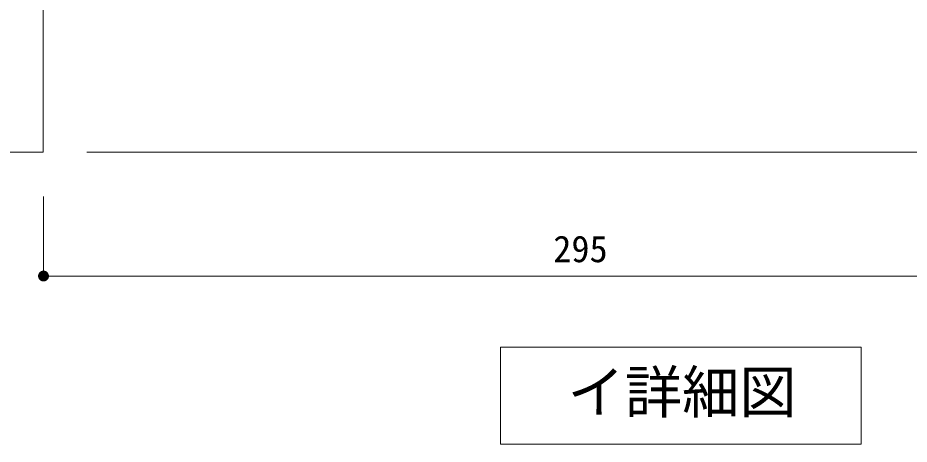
# Model space of a CAD drawing. Units: millimetres, scale not verified. Extents: x -4603 to 4686, y -14667 to 14758.
# Drawn here: x 4180.7 to 4425.9, y -7928 to -7810.6 of the extents above; entities that cross this region are included whole.
import ezdxf
from ezdxf.enums import TextEntityAlignment as Align

# ---------------------------------------------------------------- set-up
doc = ezdxf.new("R2010")
doc.units = ezdxf.units.MM
doc.header["$LTSCALE"] = 6.6
for name, color, linetype, lineweight in [('0-0_A-E01-仕上太線', 4, 'Continuous', 9), ('0-4_0', 7, 'Continuous', 9), ('0-8_A-B03-文字_書込_大', 7, 'Continuous', 9), ('1-0_0-A12-寸法_目地', 5, 'Continuous', 9)]:
    doc.layers.add(name, color=color, linetype=linetype, lineweight=lineweight)
doc.styles.add('ＭＳ ゴシック', font='')
doc.styles.get('ＭＳ ゴシック').set_extended_font_data('MS Gothic')

# ---------------------------------------------------------------- blocks, each defined once
blk = doc.blocks.new('_Dot')
at = {"layer": '0-4_0'}
blk.add_line((-25, 0), (-50, 0), dxfattribs=at)
for points in [[(0, 0), (-25, 0), (-24.8, 3.13)], [(0, 0), (-24.8, -3.13), (-25, 0)], [(0, 0), (-24.8, 3.13), (-24.21, 6.22)], [(0, 0), (-24.21, -6.22), (-24.8, -3.13)], [(0, 0), (-24.21, 6.22), (-23.24, 9.2)], [(0, 0), (-23.24, -9.2), (-24.21, -6.22)], [(0, 0), (-23.24, 9.2), (-21.91, 12.04)], [(0, 0), (-21.91, -12.04), (-23.24, -9.2)], [(0, 0), (-21.91, 12.04), (-20.23, 14.69)], [(0, 0), (-20.23, -14.69), (-21.91, -12.04)], [(0, 0), (-20.23, 14.69), (-18.22, 17.11)], [(0, 0), (-18.22, -17.11), (-20.23, -14.69)], [(0, 0), (-18.22, 17.11), (-15.94, 19.26)], [(0, 0), (-15.94, -19.26), (-18.22, -17.11)], [(0, 0), (-15.94, 19.26), (-13.4, 21.11)], [(0, 0), (-13.4, -21.11), (-15.94, -19.26)], [(0, 0), (-13.4, 21.11), (-10.64, 22.62)], [(0, 0), (-10.64, -22.62), (-13.4, -21.11)], [(0, 0), (-10.64, 22.62), (-7.73, 23.78)], [(0, 0), (-7.73, -23.78), (-10.64, -22.62)], [(0, 0), (-7.73, 23.78), (-4.68, 24.56)], [(0, 0), (-4.68, -24.56), (-7.73, -23.78)], [(0, 0), (-4.68, 24.56), (-1.57, 24.95)], [(0, 0), (-1.57, -24.95), (-4.68, -24.56)], [(0, 0), (-1.57, 24.95), (1.57, 24.95)], [(0, 0), (1.57, -24.95), (-1.57, -24.95)], [(0, 0), (1.57, 24.95), (4.68, 24.56)], [(0, 0), (4.68, 24.56), (7.73, 23.78)], [(0, 0), (7.73, 23.78), (10.64, 22.62)], [(0, 0), (10.64, 22.62), (13.4, 21.11)], [(0, 0), (13.4, 21.11), (15.94, 19.26)], [(0, 0), (15.94, 19.26), (18.22, 17.11)], [(0, 0), (18.22, 17.11), (20.23, 14.69)], [(0, 0), (20.23, 14.69), (21.91, 12.04)], [(0, 0), (21.91, 12.04), (23.24, 9.2)], [(0, 0), (23.24, 9.2), (24.21, 6.22)], [(0, 0), (24.21, 6.22), (24.8, 3.13)], [(0, 0), (24.8, 3.13), (25, 0)], [(0, 0), (4.68, -24.56), (1.57, -24.95)], [(0, 0), (7.73, -23.78), (4.68, -24.56)], [(0, 0), (10.64, -22.62), (7.73, -23.78)], [(0, 0), (13.4, -21.11), (10.64, -22.62)], [(0, 0), (15.94, -19.26), (13.4, -21.11)], [(0, 0), (18.22, -17.11), (15.94, -19.26)], [(0, 0), (20.23, -14.69), (18.22, -17.11)], [(0, 0), (21.91, -12.04), (20.23, -14.69)], [(0, 0), (23.24, -9.2), (21.91, -12.04)], [(0, 0), (24.21, -6.22), (23.24, -9.2)], [(0, 0), (24.8, -3.13), (24.21, -6.22)], [(0, 0), (25, 0), (24.8, -3.13)]]:
    blk.add_solid(points, dxfattribs=at)

msp = doc.modelspace()

# ---------------------------------------------------------------- linework, layer by layer
at = {"layer": '0-0_A-E01-仕上太線'}
for p in [(4187.681, -7697.631), (3982.681, -7847.631)]:
    msp.add_line(p, (4187.681, -7847.631), dxfattribs=at)
at = {"layer": '0-8_A-B03-文字_書込_大'}
msp.add_lwpolyline([(4313.472, -7901.327), (4412.729, -7901.327), (4412.729, -7927.993), (4313.472, -7927.993)], close=True, dxfattribs=at)
at = {"layer": '1-0_0-A12-寸法_目地'}
for p, q in [((4199.681, -7847.631), (4516.856, -7847.631)), ((4187.749, -7859.836), (4187.749, -7881.714)), ((4190.749, -7881.714), (4479.777, -7881.714))]:
    msp.add_line(p, q, dxfattribs=at)

# ---------------------------------------------------------------- block references
at = {"layer": '1-0_0-A12-寸法_目地', "xscale": 0.06, "yscale": 0.06, "rotation": 180}
msp.add_blockref('_Dot', (4187.749, -7881.714), dxfattribs=at)

# ---------------------------------------------------------------- texts
at = {"layer": '0-8_A-B03-文字_書込_大', "style": 'ＭＳ ゴシック'}
msp.add_text('イ詳細図', height=11.55, dxfattribs=at).set_placement((4331.913, -7922.881), align=Align.BOTTOM_LEFT)
at = {"layer": '1-0_0-A12-寸法_目地', "style": 'ＭＳ ゴシック'}
msp.add_text('295', height=7.331, dxfattribs=at).set_placement((4328.008, -7880.103), align=Align.BOTTOM_LEFT)

doc.saveas('drawing.dxf')
